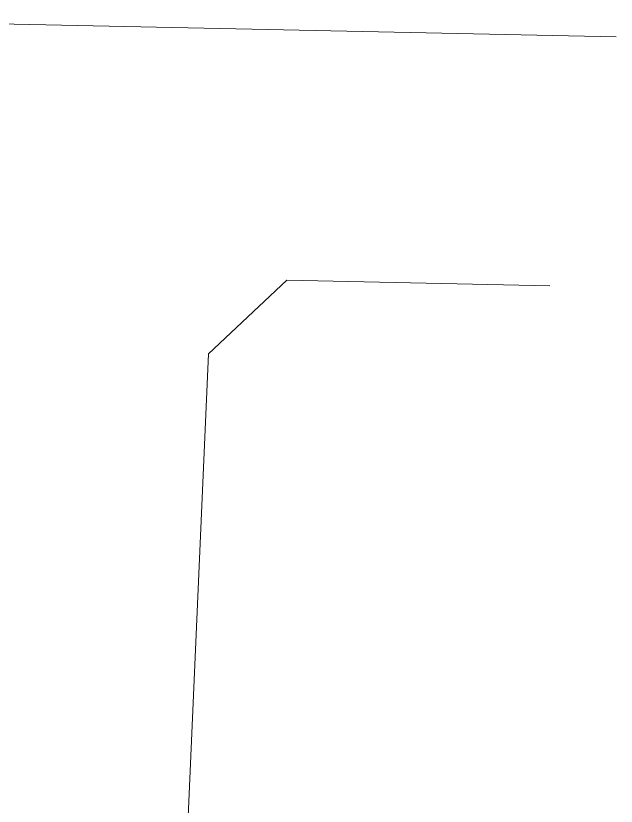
# Model space of a CAD drawing. Header units: centimetres. Extents: x 63871 to 181827, y -95930 to 42199.
# Drawn here: x 179430 to 181827, y 35581 to 38736 of the extents above; entities that cross this region are included whole.
import ezdxf

# ---------------------------------------------------------------- set-up
doc = ezdxf.new("R2010")
doc.units = ezdxf.units.CM
doc.layers.add('03_PARSEL_ALN_YENI', color=40, linetype='Continuous', lineweight=0)
doc.layers.add('OLUK', color=222, linetype='Continuous', lineweight=15)

# ---------------------------------------------------------------- blocks, each defined once
blk = doc.blocks.new('VAZİYET PLANI')
at = {"layer": '03_PARSEL_ALN_YENI', "lineweight": 0}
for p, q in [((3875.4, 23722.5), (-126.9, 23806.3)), ((2560.1, 22750.3), (3610, 22728.2)), ((2026.1, 17437.4), (2247.1, 22456.3))]:
    blk.add_line(p, q, dxfattribs=at)
at = {"layer": '03_PARSEL_ALN_YENI'}
for p, q in [((2247.1, 22456.3), (2560.1, 22750.3)), ((2560.1, 22750.3), (3610, 22728.2)), ((2026.1, 17437.4), (2247.1, 22456.3))]:
    blk.add_line(p, q, dxfattribs=at)

msp = doc.modelspace()

# ---------------------------------------------------------------- block references
at = {"layer": 'OLUK'}
msp.add_blockref('VAZİYET PLANI', (177951.9, 14930.1), dxfattribs=at)

doc.saveas('drawing.dxf')
